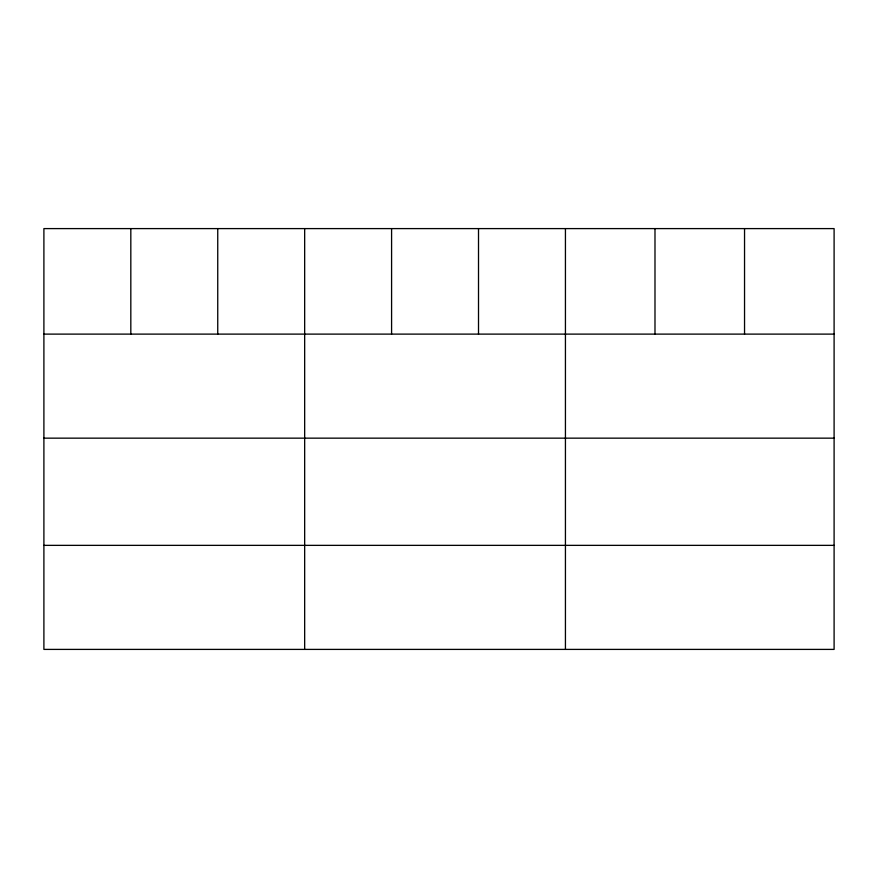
<?xml version="1.0" encoding="UTF-8"?>
<svg xmlns="http://www.w3.org/2000/svg" width="878" height="878" viewBox="0 0 878 878"><rect width="100%" height="100%" fill="white"/><g stroke="black" fill="none" stroke-linecap="round" stroke-linejoin="round"><path stroke-width="1.32" d="M834.1 438.155L834.1 228.598L43.9 228.598L43.9 649.402L834.1 649.402L834.1 438.155L43.9 438.155M43.9 334.112L834.1 334.112M43.9 545.359L834.1 545.359M744.544 228.598L744.544 334.112M654.988 228.598L654.988 334.112M565.432 228.598L565.432 649.402M478.51 228.598L478.51 334.112M391.588 228.598L391.588 334.112M304.666 228.598L304.666 649.402M217.744 228.598L217.744 334.112M130.822 228.598L130.822 334.112"/></g></svg>
